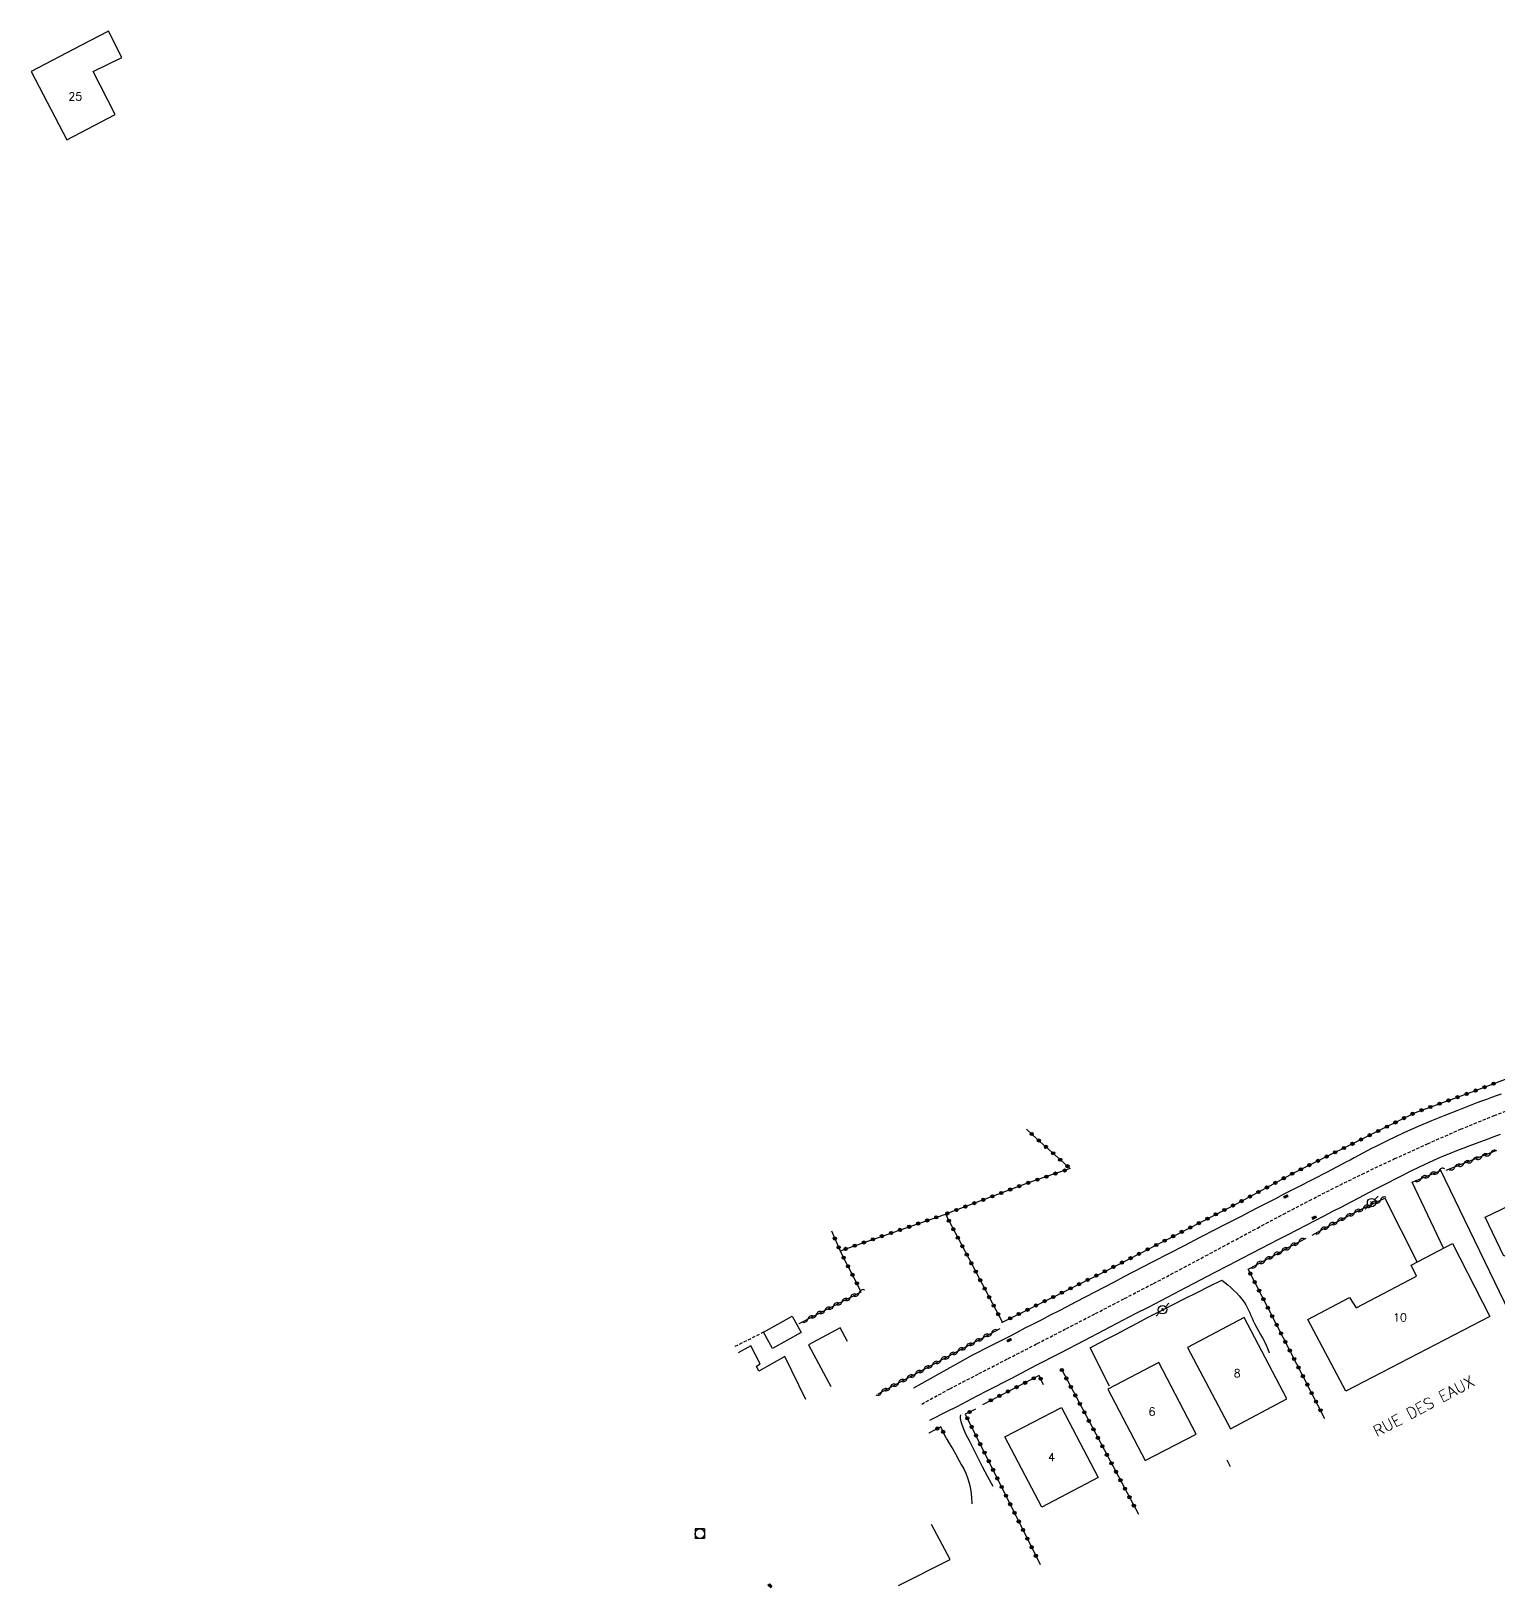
# Model space of a CAD drawing. Header units: millimetres. Extents: x 168000 to 169000, y 126998 to 128000.
# Drawn here: x 168554 to 168783.3, y 127749.5 to 127992.6 of the extents above; entities that cross this region are included whole.
import ezdxf
from ezdxf.enums import TextEntityAlignment as Align

# ---------------------------------------------------------------- set-up
doc = ezdxf.new("R2010")
doc.units = ezdxf.units.MM
doc.linetypes.add('DASHED', pattern=[0.75, 0.5, -0.25])
doc.layers.get('0').update_dxf_attribs({"linetype": 'CONTINUOUS'})
for name, color, linetype in [('W0001', 6, 'DASHED'), ('W0008', 7, 'CONTINUOUS'), ('W0014', 7, 'CONTINUOUS'), ('W0017', 7, 'CONTINUOUS'), ('W0101', 7, 'CONTINUOUS'), ('W0104', 1, 'CONTINUOUS'), ('W0112', 1, 'DASHED'), ('W0310', 3, 'CONTINUOUS'), ('W0323', 7, 'CONTINUOUS'), ('W0333', 7, 'CONTINUOUS'), ('W0401', 7, 'CONTINUOUS'), ('W0420', 7, 'CONTINUOUS'), ('W0473', 7, 'CONTINUOUS'), ('W0989', 7, 'CONTINUOUS'), ('W0991', 7, 'CONTINUOUS')]:
    doc.layers.add(name, color=color, linetype=linetype)
doc.styles.get("Standard").update_dxf_attribs({"font": 'romans.shx', "width": 0.85})

# ---------------------------------------------------------------- blocks, each defined once
blk = doc.blocks.new('T420')
for p, q in [((0.75, 0.75), (-0.75, 0.75)), ((-0.75, 0.75), (-0.75, -0.75)), ((0.75, 0.75), (0.75, -0.75)), ((0.75, -0.75), (-0.75, -0.75))]:
    blk.add_line(p, q)
blk.add_ellipse((0, 0), major_axis=(-0.53, 0.53), ratio=1, start_param=3.926991, end_param=10.210176)
blk = doc.blocks.new('T401')
for p, q in [((-0.3, 0.3), (0, 0.3)), ((-0.3, -0.25), (-0.3, 0.3)), ((-0.3, 0.15), (0, 0.15)), ((-0.3, 0), (0, 0)), ((0, 0.3), (0, -0.25)), ((-0.3, -0.15), (0, -0.15)), ((-0.3, -0.25), (-0.3, -0.3)), ((-0.3, -0.3), (0, -0.3)), ((0, -0.3), (0, -0.25))]:
    blk.add_line(p, q)
blk = doc.blocks.new('T473')
for p, q in [((-0.166667, 0.166667), (0.166667, -0.166667)), ((-0.166667, -0.166667), (0.166667, 0.166667)), ((0.500001, 0.500001), (1.000002, 1.000002)), ((-1.000002, -1.000002), (-0.500001, -0.500001))]:
    blk.add_line(p, q)
blk.add_ellipse((0, 0), major_axis=(0.471405, 0.471405), ratio=1, start_param=5.4977871438, end_param=11.780972451)
blk = doc.blocks.new('t310o')
at = {"color": 0, "linetype": 'Continuous'}
for centre, start, end in [((-0.5, 0.38), 216.8699, 323.1304), ((0.5, -0.37), 36.8699, 143.1303)]:
    blk.add_arc(centre, 0.625, start, end, dxfattribs=at)
blk = doc.blocks.new('t323o')
at = {"color": 0, "linetype": 'Continuous'}
for radius in [0.25, 0.15]:
    blk.add_circle((0, 0), radius, dxfattribs=at)

msp = doc.modelspace()

# ---------------------------------------------------------------- linework, layer by layer
at = {"layer": 'W0001'}
msp.add_lwpolyline([(168693.14, 127778.19), (168697.53, 127780.6), (168702.08, 127782.95), (168706.63, 127785.3), (168711.18, 127787.64), (168715.73, 127789.99), (168720.28, 127792.33), (168724.82, 127794.69), (168729.36, 127797.05), (168733.43, 127799.18), (168737.49, 127801.35), (168741.53, 127803.52), (168745.58, 127805.7), (168749.63, 127807.86), (168753.7, 127809.99), (168757.8, 127812.08), (168761.92, 127814.12), (168767.02, 127816.53), (168772.15, 127818.87), (168777.33, 127821.12), (168782.55, 127823.26), (168785.56, 127824.42)], dxfattribs=at)
at = {"layer": 'W0008'}
msp.add_lwpolyline([(168783.67, 127826.6), (168782.9, 127826.33), (168782.13, 127826.06), (168781.37, 127825.79), (168780.6, 127825.51), (168779.84, 127825.23), (168779.08, 127824.94), (168776.97, 127824.12), (168774.86, 127823.29), (168772.77, 127822.44), (168770.68, 127821.55), (168769.02, 127820.81), (168767.36, 127820.04), (168765.72, 127819.25), (168764.08, 127818.45), (168763.41, 127818.11), (168762.73, 127817.76), (168762.06, 127817.4), (168761.39, 127817.04), (168760.72, 127816.68), (168760.05, 127816.32), (168759.38, 127815.96), (168758.71, 127815.61), (168756.47, 127814.44), (168754.22, 127813.28), (168751.98, 127812.11), (168749.73, 127810.96), (168748.39, 127810.27), (168747.05, 127809.58), (168745.72, 127808.89), (168744.38, 127808.2), (168743.04, 127807.52), (168741.7, 127806.83), (168740.36, 127806.14), (168739.02, 127805.46), (168736.58, 127804.2), (168734.14, 127802.94), (168731.7, 127801.68), (168729.26, 127800.42), (168727.75, 127799.63), (168726.23, 127798.84), (168724.72, 127798.05), (168723.21, 127797.26), (168721.69, 127796.46), (168720.18, 127795.67), (168718.66, 127794.88), (168717.15, 127794.09), (168715.83, 127793.41), (168714.52, 127792.73), (168713.2, 127792.06), (168711.89, 127791.38), (168710.57, 127790.7), (168709.26, 127790.03), (168707.94, 127789.35), (168706.63, 127788.67), (168703.81, 127787.22), (168700.99, 127785.76), (168691.85, 127780.7), (168691.85, 127780.7), (168691.85, 127780.7), (168691.85, 127780.7), (168691.85, 127780.7)], dxfattribs=at)
at = {"layer": 'W0014'}
for points in [[(168694.43, 127775.69), (168697.06, 127777.02), (168697.06, 127777.02), (168698.65, 127777.84), (168700.23, 127778.66), (168701.82, 127779.48), (168703.4, 127780.3), (168707.2, 127782.27), (168711.01, 127784.25), (168714.81, 127786.22), (168718.61, 127788.2), (168720.6, 127789.23), (168722.59, 127790.26), (168724.57, 127791.3), (168726.56, 127792.33), (168728.54, 127793.36), (168730.53, 127794.4), (168732.51, 127795.43), (168734.5, 127796.46), (168736.7, 127797.6), (168738.89, 127798.75), (168741.09, 127799.89), (168743.28, 127801.03), (168744.7, 127801.76), (168746.12, 127802.49), (168747.54, 127803.22), (168748.95, 127803.95), (168750.37, 127804.68), (168751.79, 127805.41), (168753.21, 127806.14), (168754.62, 127806.87), (168756, 127807.59), (168757.38, 127808.31), (168758.76, 127809.03), (168760.14, 127809.75), (168761.51, 127810.47), (168762.89, 127811.19), (168764.27, 127811.9), (168765.66, 127812.6), (168767.69, 127813.63), (168769.72, 127814.66), (168771.77, 127815.66), (168773.84, 127816.61), (168774.8, 127817.02), (168775.76, 127817.41), (168776.73, 127817.79), (168777.71, 127818.16), (168778.68, 127818.52), (168779.66, 127818.88), (168780.63, 127819.25), (168781.61, 127819.62), (168782.57, 127819.99), (168783.53, 127820.37)], [(168719.47, 127786.99), (168720.83, 127787.71), (168722.19, 127788.43), (168723.55, 127789.14), (168724.92, 127789.86), (168726.77, 127790.83), (168728.62, 127791.8), (168730.48, 127792.76), (168732.34, 127793.71), (168734.26, 127794.68), (168736.17, 127795.65), (168738.1, 127796.61), (168740.02, 127797.56)]]:
    msp.add_lwpolyline(points, dxfattribs=at)
at = {"layer": 'W0017'}
for points in [[(168774.67, 127802.54), (168769.77, 127812.84)], [(168765.51, 127810.37), (168770.53, 127800.37)], [(168740.02, 127797.56), (168740.5, 127797.19), (168740.97, 127796.81), (168741.42, 127796.41), (168741.85, 127796), (168742.3, 127795.55), (168742.73, 127795.09), (168743.14, 127794.61), (168743.51, 127794.1), (168743.75, 127793.7), (168743.98, 127793.29), (168744.19, 127792.87), (168744.38, 127792.45), (168744.57, 127792.02), (168744.75, 127791.6), (168744.94, 127791.18), (168745.14, 127790.76), (168745.44, 127790.19), (168745.75, 127789.64), (168746.07, 127789.09), (168746.39, 127788.54), (168746.69, 127787.97), (168746.97, 127787.39), (168747.22, 127786.79), (168747.41, 127786.18)], [(168722.48, 127780.98), (168719.47, 127786.99)], [(168704.3, 127765.32), (168703.47, 127766.85), (168702.65, 127768.4), (168701.86, 127769.95), (168701.09, 127771.52), (168700.6, 127772.47), (168700.1, 127773.41), (168699.64, 127774.39), (168699.3, 127775.42), (168699.25, 127775.69), (168699.22, 127775.97), (168699.22, 127776.25), (168699.25, 127776.52)], [(168696.98, 127772.85), (168697.5, 127772.01), (168698, 127771.16), (168698.48, 127770.3), (168698.95, 127769.43), (168699.32, 127768.76), (168699.7, 127768.09), (168700.04, 127767.39), (168700.31, 127766.67), (168700.59, 127765.68), (168700.79, 127764.66), (168700.91, 127763.64), (168700.95, 127762.61)]]:
    msp.add_lwpolyline(points, dxfattribs=at)
at = {"layer": 'W0101'}
for points in [[(168559.6, 127975.65), (168567.16, 127979.62), (168563.7, 127986.36), (168568.2, 127988.55), (168566.11, 127992.65), (168561.79, 127990.39), (168554.01, 127986.32)], [(168781.14, 127807.4), (168796.39, 127814.7), (168799.32, 127808.55), (168784.07, 127801.28)], [(168781.9, 127791.87), (168759.37, 127780.19), (168753.45, 127791.39), (168759.96, 127794.83), (168760.99, 127793.22), (168770.42, 127798.2), (168769.61, 127799.88), (168776.07, 127803.27)], [(168734.66, 127787.03), (168741.37, 127774.34), (168750.2, 127779.01), (168743.49, 127791.7)], [(168722.22, 127780.53), (168728.04, 127769.36), (168736, 127773.51), (168730.18, 127784.68)], [(168706.14, 127773.06), (168714.98, 127777.68), (168720.71, 127766.72), (168711.88, 127762.1)]]:
    msp.add_lwpolyline(points, close=True, dxfattribs=at)
for points in [[(168675.05, 127778.9), (168675.05, 127778.9), (168671.74, 127785.65), (168667.69, 127783.32), (168667.34, 127784.13), (168667.91, 127784.49), (168666.45, 127787.3), (168664.49, 127786.21)], [(168689.51, 127749.85), (168697.57, 127753.93), (168694.69, 127759.39)]]:
    msp.add_lwpolyline(points, dxfattribs=at)
at = {"layer": 'W0104'}
msp.add_lwpolyline([(168674.33, 127789.36), (168669.85, 127786.87), (168668.43, 127789.42), (168672.92, 127791.91)], close=True, dxfattribs=at)
for points in [[(168681.52, 127787.97), (168680.4, 127790.1), (168675.45, 127787.44)], [(168675.45, 127787.44), (168678.93, 127780.95), (168678.93, 127780.95), (168678.93, 127780.95)]]:
    msp.add_lwpolyline(points, dxfattribs=at)
at = {"layer": 'W0112'}
msp.add_lwpolyline([(168668.43, 127789.42), (168663.87, 127787.14)], dxfattribs=at)
at = {"layer": 'W0310'}
for points in [[(168782.85, 127817.73), (168775.04, 127814.69)], [(168769.77, 127812.84), (168774.24, 127814.68)], [(168754.13, 127804.58), (168755.41, 127805.3), (168756.69, 127806), (168757.98, 127806.68), (168759.28, 127807.35), (168760.82, 127808.13), (168762.38, 127808.9), (168763.94, 127809.64), (168765.51, 127810.37)], [(168744.14, 127799.26), (168745.32, 127799.89), (168746.5, 127800.53), (168747.67, 127801.16), (168748.85, 127801.79), (168749.94, 127802.37), (168751.02, 127802.96), (168752.1, 127803.54), (168753.18, 127804.12)], [(168674, 127790.79), (168683.7, 127795.73)], [(168686.36, 127779.81), (168686.36, 127779.81), (168705.4, 127790)]]:
    msp.add_lwpolyline(points, dxfattribs=at)
at = {"layer": 'W0323'}
for points in [[(168705.63, 127790.93), (168721.62, 127798.87), (168742.43, 127809.54), (168751.37, 127814.37), (168765.19, 127821.22), (168770.26, 127823.76), (168779.57, 127827.13), (168797.7, 127834.05), (168814.98, 127840.63), (168811.26, 127848.44), (168805.61, 127862.4)], [(168709.49, 127821.13), (168711.13, 127819.64), (168716.33, 127814.98), (168709.92, 127812.81), (168696.84, 127807.87), (168705.78, 127790.92)], [(168679.05, 127805.26), (168680.38, 127802.14), (168696.84, 127807.87)], [(168683.7, 127795.73), (168680.38, 127802.14)], [(168756.11, 127775.9), (168744.12, 127799.27)], [(168712.15, 127781.21), (168711.48, 127782.65), (168702.62, 127778.1)], [(168715.01, 127783.56), (168727, 127761.01)], [(168701.54, 127777.42), (168699.94, 127776.64), (168711.65, 127753.16)], [(168696.98, 127772.85), (168696.1, 127774.66), (168694.24, 127773.66), (168694.24, 127773.66)], [(168741.39, 127768.37), (168740.84, 127769.43)]]:
    msp.add_lwpolyline(points, dxfattribs=at)
at = {"layer": 'W0333'}
msp.add_lwpolyline([(168785.73, 127790.91), (168774.11, 127814.9)], dxfattribs=at)

# ---------------------------------------------------------------- block references
at = {"layer": 'W0310'}
for p, rotation in [((168779.23, 127816.32), 201.2480282344111), ((168780.63, 127816.86), 201.2480282344111), ((168782.03, 127817.41), 201.2480282344111), ((168771.16, 127813.41), 22.46847975895287), ((168772.54, 127813.98), 22.46847975895287), ((168773.93, 127814.56), 22.46847975895287), ((168776.44, 127815.23), 201.2480282344111), ((168777.83, 127815.77), 201.2480282344111), ((168762.1, 127808.76), 26.14582865762594), ((168763.45, 127809.41), 25.5250122737794), ((168764.81, 127810.05), 24.90419576756566), ((168756.76, 127806.03), 28.00827334332428), ((168758.08, 127806.73), 27.38745986707887), ((168759.42, 127807.42), 26.76664491991827), ((168760.76, 127808.1), 26.76664491991827), ((168755.44, 127805.31), 28.62908631219882), ((168748.1, 127801.39), 28.23251298616704), ((168749.42, 127802.1), 28.27497585987809), ((168750.74, 127802.81), 28.31743895085504), ((168752.06, 127803.52), 28.35990223674548), ((168745.46, 127799.97), 28.14758680130387), ((168746.78, 127800.68), 28.19005008849033), ((168680.69, 127794.19), 26.94414483143688), ((168682.02, 127794.87), 26.94414483143688), ((168683.36, 127795.55), 26.94414483143688), ((168675.34, 127791.47), 26.94414483143688), ((168676.67, 127792.15), 26.94414483143688), ((168678.01, 127792.83), 26.94414483143688), ((168679.35, 127793.51), 26.94414483143688), ((168704.08, 127789.29), 28.14176441463474), ((168700.11, 127787.17), 28.14176441463474), ((168701.43, 127787.88), 28.14176441463474), ((168702.76, 127788.58), 28.14176441463474), ((168694.82, 127784.34), 28.14176441463474), ((168696.14, 127785.05), 28.14176441463474), ((168697.47, 127785.75), 28.14176441463474), ((168698.79, 127786.46), 28.14176441463474), ((168690.85, 127782.22), 28.14176441463474), ((168692.18, 127782.92), 28.14176441463474), ((168693.5, 127783.63), 28.14176441463474), ((168686.88, 127780.09), 28.14176441463474), ((168688.21, 127780.8), 28.14176441463474), ((168689.53, 127781.51), 28.14176441463474)]:
    msp.add_blockref('t310o', p, dxfattribs=dict(at, rotation=rotation))
at = {"layer": 'W0323'}
for p, rotation in [((168782.47, 127828.24), 20.87640032586543), ((168776.85, 127826.14), 19.89418861767097), ((168778.26, 127826.65), 19.89418861767097), ((168779.67, 127827.17), 20.87640032586543), ((168781.07, 127827.7), 20.87640032586543), ((168769.82, 127823.54), 26.64192180043374), ((168771.21, 127824.1), 19.89418861767097), ((168772.62, 127824.61), 19.89418861767097), ((168774.03, 127825.12), 19.89418861767097), ((168775.44, 127825.63), 19.89418861767097), ((168765.8, 127821.52), 26.64192180043374), ((168767.14, 127822.19), 26.64192180043374), ((168768.48, 127822.87), 26.64192180043374), ((168710.32, 127820.38), 317.8575876560122), ((168711.43, 127819.37), 318.1023482613999), ((168760.42, 127818.86), 26.33913833837099), ((168761.76, 127819.52), 26.33913833837099), ((168763.11, 127820.19), 26.33913833837099), ((168764.45, 127820.85), 26.33913833837099), ((168712.55, 127818.37), 318.1023482613999), ((168713.67, 127817.37), 318.1023482613999), ((168714.78, 127816.37), 318.1023482613999), ((168755.04, 127816.19), 26.33913833837099), ((168756.39, 127816.86), 26.33913833837099), ((168757.73, 127817.52), 26.33913833837099), ((168759.08, 127818.19), 26.33913833837099), ((168712.62, 127813.72), 198.6491376550832), ((168714.04, 127814.2), 198.6491376550832), ((168715.46, 127814.68), 198.6491376550832), ((168715.9, 127815.36), 318.1023482613999), ((168751.02, 127814.18), 28.39315345382545), ((168752.35, 127814.86), 26.33913833837099), ((168753.7, 127815.53), 26.33913833837099), ((168706.97, 127811.7), 200.7075423674078), ((168708.37, 127812.23), 200.7075423674078), ((168709.78, 127812.76), 200.7075423674078), ((168711.2, 127813.24), 198.6491376550832), ((168745.74, 127811.33), 28.39315345382545), ((168747.06, 127812.04), 28.39315345382545), ((168748.38, 127812.76), 28.39315345382545), ((168749.7, 127813.47), 28.39315345382545), ((168699.96, 127809.05), 200.7075423674078), ((168701.36, 127809.58), 200.7075423674078), ((168702.76, 127810.11), 200.7075423674078), ((168704.17, 127810.64), 200.7075423674078), ((168705.57, 127811.17), 200.7075423674078), ((168741.77, 127809.21), 27.15784322689665), ((168743.1, 127809.9), 28.39315345382545), ((168744.42, 127810.62), 28.39315345382545), ((168692.59, 127806.39), 19.18278982732817), ((168694, 127806.88), 19.18278982732817), ((168695.42, 127807.37), 19.18278982732817), ((168697.15, 127807.98), 200.7075423674078), ((168697.38, 127806.84), 297.8299719629478), ((168698.55, 127808.51), 200.7075423674078), ((168736.43, 127806.47), 27.15784322689665), ((168737.77, 127807.15), 27.15784322689665), ((168739.1, 127807.84), 27.15784322689665), ((168740.44, 127808.52), 27.15784322689665), ((168679.57, 127804.05), 293.1455734256943), ((168685.5, 127803.92), 19.18278982732817), ((168686.92, 127804.42), 19.18278982732817), ((168688.34, 127804.91), 19.18278982732817), ((168689.75, 127805.4), 19.18278982732817), ((168691.17, 127805.89), 19.18278982732817), ((168698.08, 127805.51), 297.8299719629478), ((168698.78, 127804.18), 297.8299719629478), ((168732.43, 127804.41), 27.15784322689665), ((168733.76, 127805.1), 27.15784322689665), ((168735.1, 127805.78), 27.15784322689665), ((168680.16, 127802.68), 293.1455734256943), ((168681.25, 127802.44), 19.18278982732817), ((168682.67, 127802.94), 19.18278982732817), ((168684.09, 127803.43), 19.18278982732817), ((168699.48, 127802.86), 297.8299719629478), ((168700.18, 127801.53), 297.8299719629478), ((168727.09, 127801.67), 27.15784322689665), ((168728.43, 127802.36), 27.15784322689665), ((168729.76, 127803.04), 27.15784322689665), ((168731.1, 127803.73), 27.15784322689665), ((168680.94, 127801.06), 117.3455026869591), ((168681.63, 127799.72), 117.3455026869591), ((168700.88, 127800.2), 297.8299719629478), ((168723.09, 127799.62), 27.15784322689665), ((168724.42, 127800.3), 27.15784322689665), ((168725.76, 127800.99), 27.15784322689665), ((168682.32, 127798.39), 117.3455026869591), ((168683.01, 127797.06), 117.3455026869591), ((168701.58, 127798.88), 297.8299719629478), ((168702.28, 127797.55), 297.8299719629478), ((168717.72, 127796.93), 26.38704767439995), ((168719.07, 127797.6), 26.38704767439995), ((168720.41, 127798.27), 26.38704767439995), ((168721.75, 127798.94), 27.15784322689665), ((168744.47, 127798.58), 117.1710864543821), ((168745.15, 127797.25), 117.1710864543821), ((168702.98, 127796.22), 297.8299719629478), ((168703.68, 127794.9), 297.8299719629478), ((168712.35, 127794.27), 26.38704767439995), ((168713.69, 127794.93), 26.38704767439995), ((168715.04, 127795.6), 26.38704767439995), ((168716.38, 127796.27), 26.38704767439995), ((168745.84, 127795.92), 117.1710864543821), ((168746.52, 127794.58), 117.1710864543821), ((168704.38, 127793.57), 297.8299719629478), ((168705.08, 127792.24), 297.8299719629478), ((168708.32, 127792.27), 26.38704767439995), ((168709.66, 127792.93), 26.38704767439995), ((168711, 127793.6), 26.38704767439995), ((168747.21, 127793.25), 117.1710864543821), ((168747.89, 127791.91), 117.1710864543821), ((168706.97, 127791.6), 26.38704767439995), ((168748.58, 127790.58), 117.1710864543821), ((168749.26, 127789.24), 117.1710864543821), ((168749.95, 127787.91), 117.1710864543821), ((168750.63, 127786.57), 117.1710864543821), ((168751.32, 127785.24), 117.1710864543821), ((168710.63, 127782.21), 207.1744756936798), ((168711.71, 127782.17), 114.9211103497844), ((168715.03, 127783.52), 298.0021214661135), ((168715.73, 127782.2), 298.0021214661135), ((168752, 127783.91), 117.1710864543821), ((168752.69, 127782.57), 117.1710864543821), ((168706.62, 127780.16), 207.1744756936798), ((168707.96, 127780.84), 207.1744756936798), ((168709.29, 127781.53), 207.1744756936798), ((168716.43, 127780.87), 298.0021214661135), ((168753.37, 127781.24), 117.1710864543821), ((168754.06, 127779.9), 117.1710864543821), ((168703.95, 127778.79), 207.1744756936798), ((168705.29, 127779.47), 207.1744756936798), ((168717.14, 127779.55), 298.0021214661135), ((168717.84, 127778.22), 298.0021214661135), ((168754.74, 127778.57), 117.1710864543821), ((168755.43, 127777.23), 117.1710864543821), ((168700.27, 127775.98), 296.5072964844618), ((168700.62, 127776.97), 205.9885093337157), ((168718.55, 127776.9), 298.0021214661135), ((168719.25, 127775.58), 298.0021214661135), ((168695.57, 127774.37), 208.2799886360589), ((168696.49, 127773.86), 115.9145704979311), ((168700.94, 127774.63), 296.5072964844618), ((168701.61, 127773.29), 296.5072964844618), ((168719.96, 127774.25), 298.0021214661135), ((168720.66, 127772.93), 298.0021214661135), ((168702.28, 127771.95), 296.5072964844618), ((168702.95, 127770.61), 296.5072964844618), ((168721.36, 127771.6), 298.0021214661135), ((168722.07, 127770.28), 298.0021214661135), ((168703.62, 127769.27), 296.5072964844618), ((168704.29, 127767.92), 296.5072964844618), ((168722.77, 127768.95), 298.0021214661135), ((168723.48, 127767.63), 298.0021214661135), ((168704.96, 127766.58), 296.5072964844618), ((168705.63, 127765.24), 296.5072964844618), ((168724.18, 127766.3), 298.0021214661135), ((168724.89, 127764.98), 298.0021214661135), ((168706.3, 127763.9), 296.5072964844618), ((168706.97, 127762.55), 296.5072964844618), ((168725.59, 127763.66), 298.0021214661135), ((168707.63, 127761.21), 296.5072964844618), ((168726.29, 127762.33), 298.0021214661135), ((168708.3, 127759.87), 296.5072964844618), ((168708.97, 127758.53), 296.5072964844618), ((168709.64, 127757.18), 296.5072964844618), ((168710.31, 127755.84), 296.5072964844618), ((168710.98, 127754.5), 296.5072964844618)]:
    msp.add_blockref('t323o', p, dxfattribs=dict(at, rotation=rotation))
at = {"layer": 'W0401'}
for p, rotation in [((168749.98, 127810.76), 117.2900474662973), ((168754.51, 127807.19), 297.3633950465612), ((168706.76, 127788.31), 117.3259469405749), ((168669.54, 127749.91), 43.3697787587007)]:
    msp.add_blockref('T401', p, dxfattribs=dict(at, rotation=rotation))
at = {"layer": 'W0420'}
msp.add_blockref('T420', (168658.48, 127757.95), dxfattribs=at)
at = {"layer": 'W0473'}
for p in [(168763.42, 127809.66), (168730.75, 127792.94)]:
    msp.add_blockref('T473', p, dxfattribs=at)

# ---------------------------------------------------------------- texts
at = {"layer": 'W0989'}
msp.add_text('RUE DES EAUX ', height=1.75, rotation=27.882, dxfattribs=at).set_placement((168764.25, 127773.03))
at = {"layer": 'W0991'}
for s, p in [('25', (168560.91, 127982.45)), ('10', (168767.85, 127791.73)), ('8', (168742.43, 127783.02)), ('6', (168729.11, 127777.02)), ('4', (168713.43, 127769.89))]:
    msp.add_text(s, height=1.25, dxfattribs=at).set_placement(p, align=Align.MIDDLE_CENTER)

doc.saveas('drawing.dxf')
